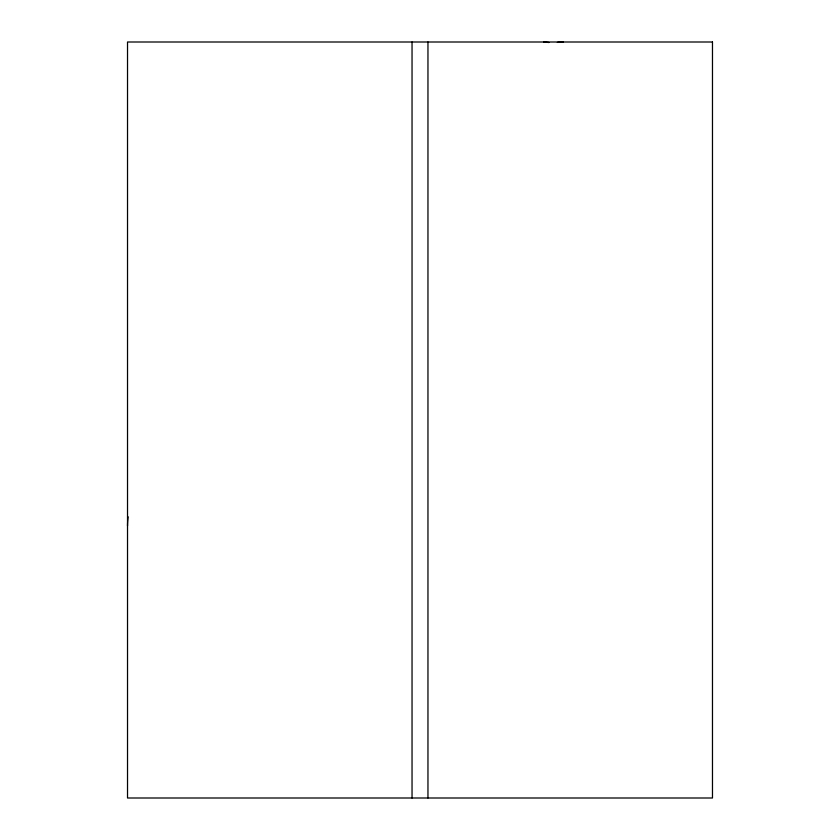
<?xml version="1.0" encoding="UTF-8"?>
<svg xmlns="http://www.w3.org/2000/svg" width="840" height="840" viewBox="0 0 840 840"><rect width="100%" height="100%" fill="white"/><g stroke="black" fill="none" stroke-linecap="round" stroke-linejoin="round"><path stroke-width="1.26" d="M543.743 42L548.961 42.504M427.959 42L427.959 798M412.041 42L412.041 798M127.523 525.882A66.476 66.476 0 0 1 128.142 516.81M557.34 42.41A44.982 44.982 0 0 1 563.377 42M712.477 42L127.523 42L127.523 798L712.477 798L712.477 42"/></g></svg>
